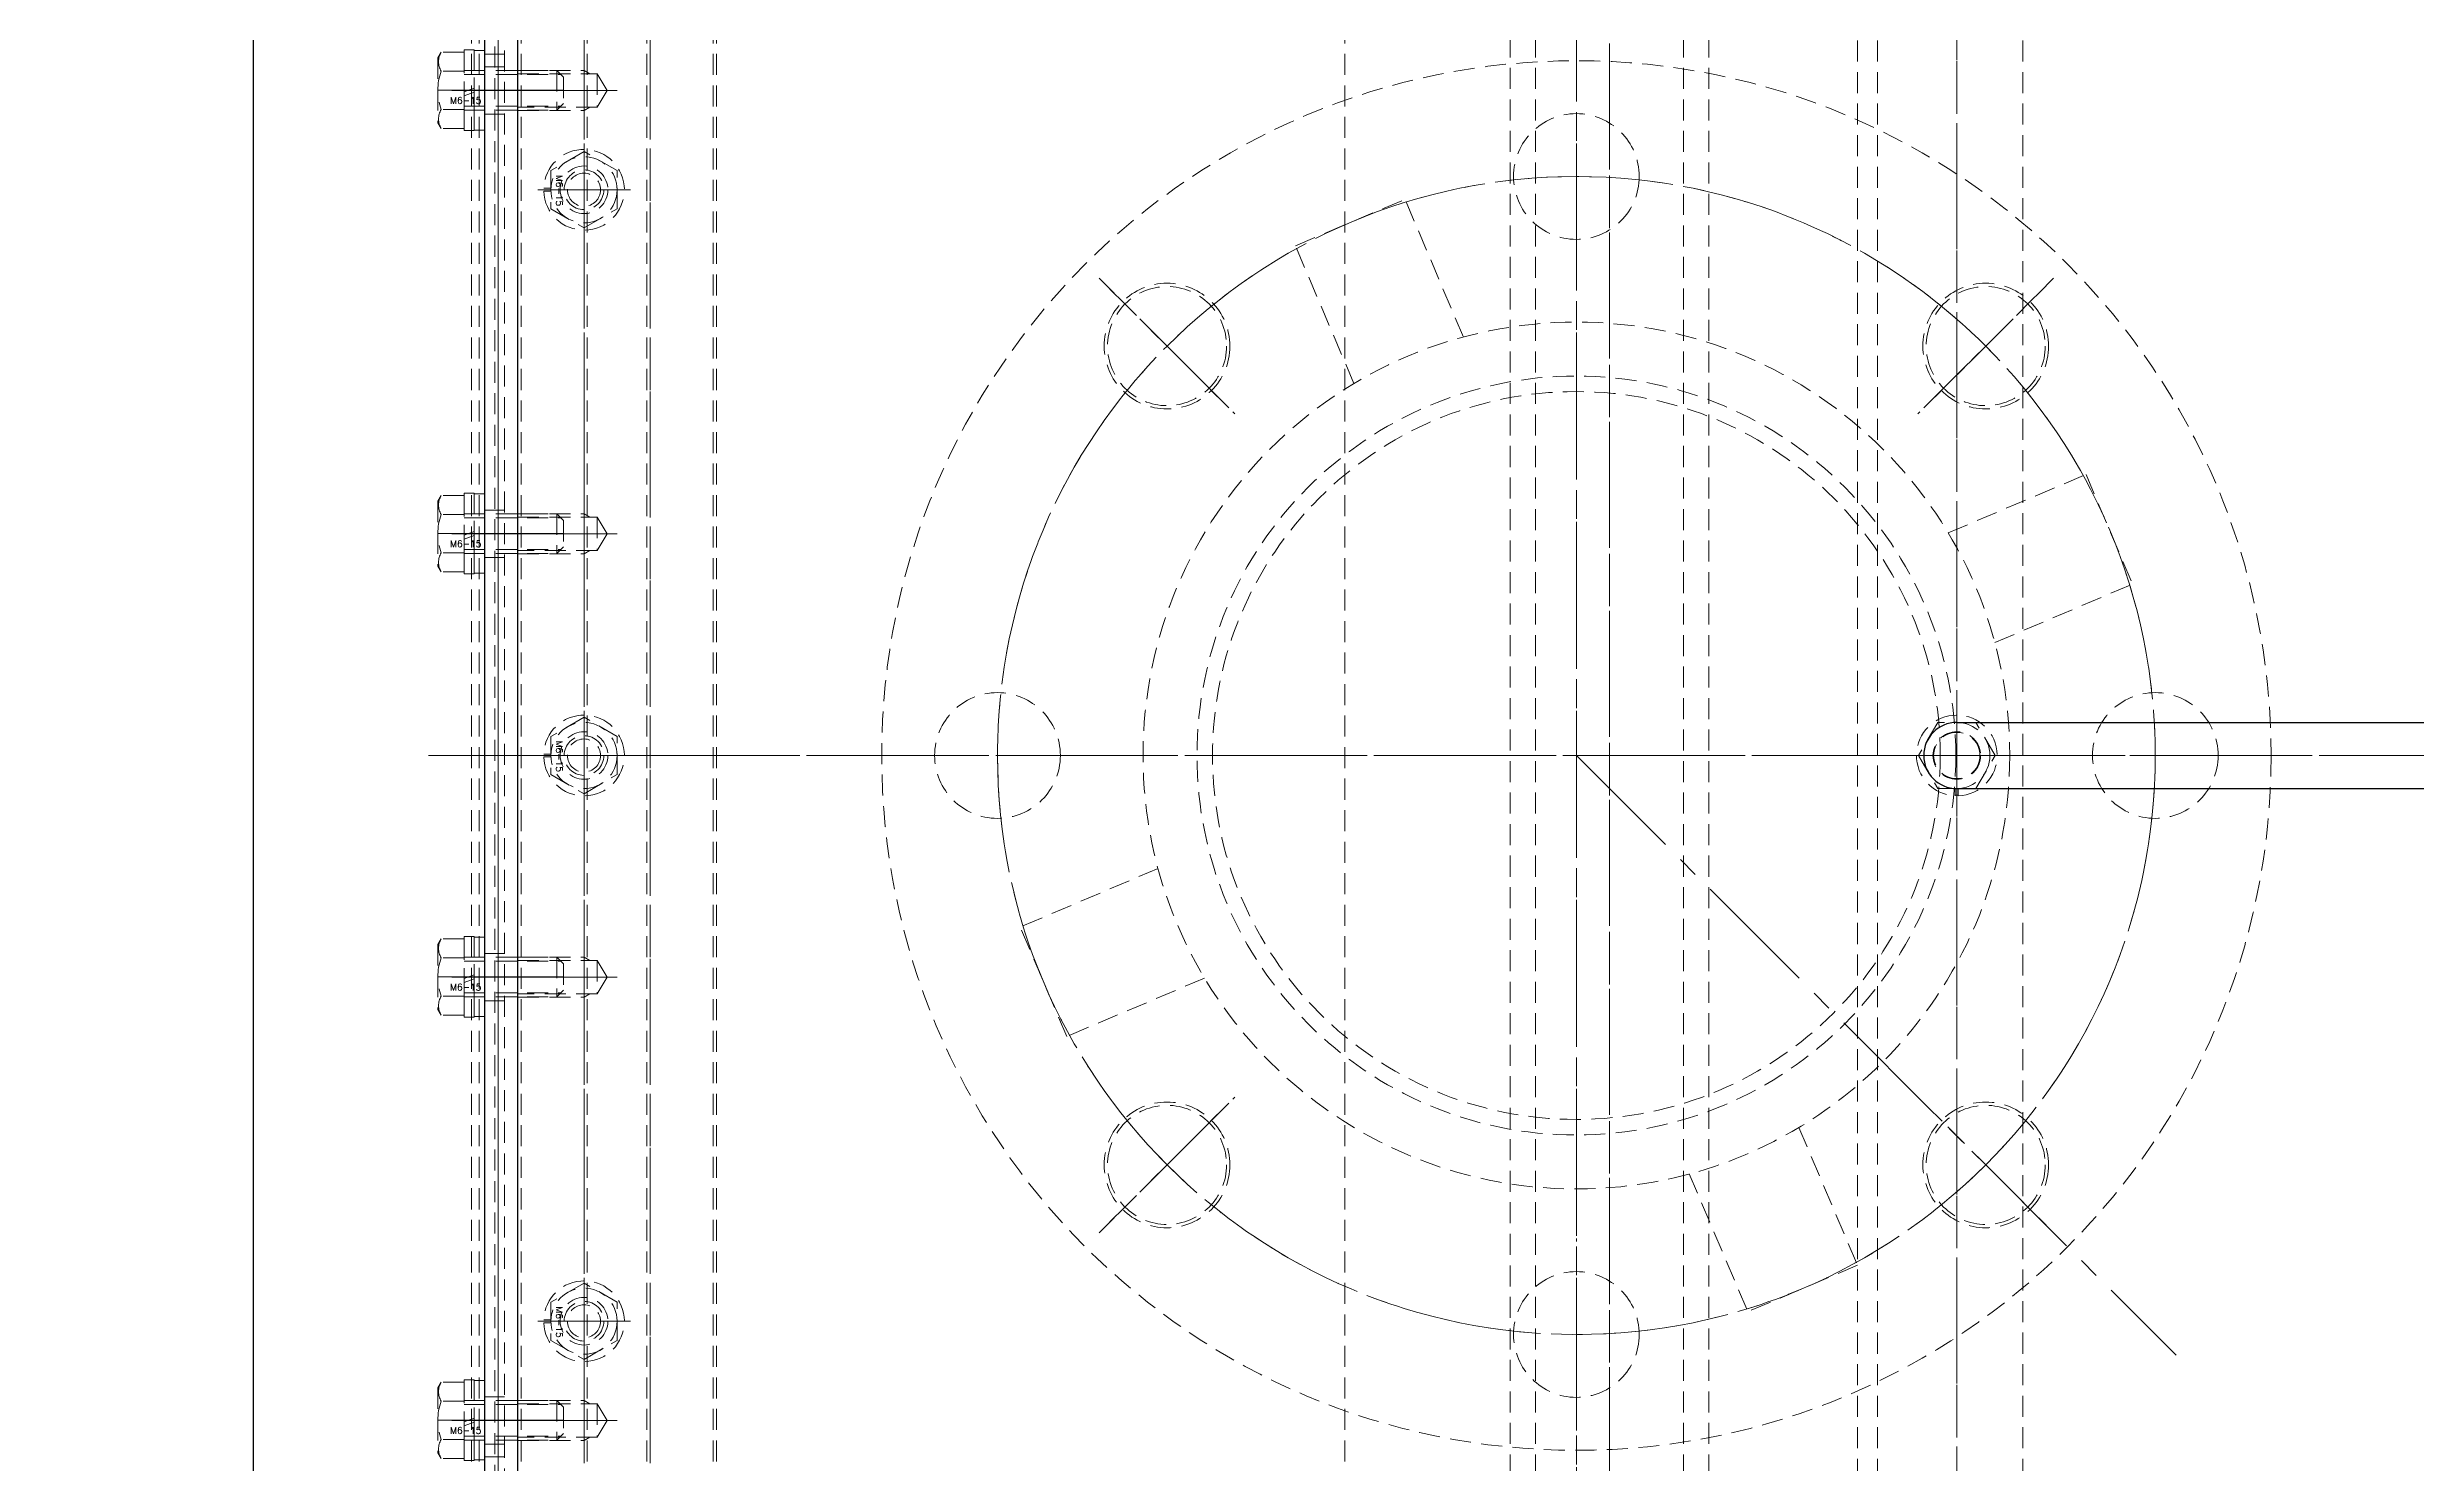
# Model space of a CAD drawing. Header units: millimetres. Extents: x 0 to 10987, y 0 to 7892.
# Drawn here: x 1485.9 to 1844, y 3007 to 3221.1 of the extents above; entities that cross this region are included whole.
import ezdxf

# ---------------------------------------------------------------- set-up
doc = ezdxf.new("R2010")
doc.units = ezdxf.units.MM
doc.linetypes.add('CENTER2', pattern=[28.575, 19.05, -3.175, 3.175, -3.175])
doc.linetypes.add('HIDDEN2', pattern=[4.7625, 3.175, -1.5875])
for name, color, linetype, lineweight in [('01_外形線', 7, 'Continuous', 25), ('03_かくれ線', 6, 'HIDDEN2', 13), ('04_中心線', 1, 'CENTER2', 9), ('07_寸法線', 3, 'Continuous', 9)]:
    doc.layers.add(name, color=color, linetype=linetype, lineweight=lineweight)
doc.styles.add('KSS_TXT', font='txt.shx', dxfattribs={"bigfont": 'extfont2.shx'})
doc.styles.add('寸法用', font='simplex.shx', dxfattribs={"width": 0.8, "bigfont": '@extfont2.shx'})
doc.dimstyles.new('機械製図用', dxfattribs={"dimtxt": 3.5, "dimasz": 3.5, "dimexe": 2, "dimexo": 0, "dimgap": 1.2, "dimtad": 1, "dimdsep": 46, "dimtxsty": '寸法用', "dimblk": 'OPEN30', "dimcen": 0, "dimclrd": 256, "dimclre": 256, "dimclrt": 7, "dimazin": 2, "dimtm": 1e-09, "dimtfac": 0.75, "dimtmove": 0, "dimatfit": 3, "dimldrblk": 'OPEN30', "dimfxl": 1, "dimlwd": -1, "dimlwe": -1, "dimarcsym": 0})

# ---------------------------------------------------------------- blocks, each defined once
blk = doc.blocks.new('_Open30')
at = {"color": 0, "linetype": 'ByBlock', "lineweight": -2}
for p, q in [((-1, 0.268), (0, 0)), ((0, 0), (-1, -0.268)), ((0, 0), (-1, 0))]:
    blk.add_line(p, q, dxfattribs=at)
blk = doc.blocks.new('*D223')
at = {"layer": '07_寸法線', "transparency": 16777216}
for p, q in [((1520.03, 3434.04), (1321.11, 3434.04)), ((1323.11, 3427.04), (1323.11, 2801.04)), ((1520.03, 2794.04), (1321.11, 2794.04))]:
    blk.add_line(p, q, dxfattribs=at)
at = {"layer": 'Defpoints', "color": 0, "transparency": 16777216}
for p in [(1522.03, 3434.04), (1323.11, 2794.04), (1522.03, 2794.04)]:
    blk.add_point(p, dxfattribs=at)
at = {"layer": '07_寸法線', "transparency": 16777216, "xscale": 7, "yscale": 7, "zscale": 7}
for p, rotation in [((1323.11, 3434.04), 90), ((1323.11, 2794.04), 270)]:
    blk.add_blockref('_Open30', p, dxfattribs=dict(at, rotation=rotation))
at = {"layer": '07_寸法線', "color": 7, "transparency": 16777216, "insert": (1313.11, 3114.04), "char_height": 14, "attachment_point": 5, "rotation": 90, "style": '寸法用'}
blk.add_mtext('640', dxfattribs=at)

msp = doc.modelspace()

# ---------------------------------------------------------------- linework, layer by layer
at = {"layer": '01_外形線'}
for p, q in [((1774.532, 3119.037), (1894.532, 3119.037)), ((1774.532, 3109.037), (1894.532, 3109.037))]:
    msp.add_line(p, q, dxfattribs=at)
msp.add_lwpolyline([(1517.032, 3274.037), (1517.032, 2954.037), (1522.032, 2949.037), (1557.032, 2949.037), (1557.032, 3279.037), (1522.032, 3279.037)], close=True, dxfattribs=at)
msp.add_lwpolyline([(1552.032, 3264.037), (2107.032, 3264.037, -0.4142136), (2117.032, 3254.037), (2117.032, 2974.037, -0.4142136), (2107.032, 2964.037), (1552.032, 2964.037), (1552.032, 3264.037)], format="xyb", dxfattribs=at)
msp.add_arc((1774.532, 3114.037), 5, 90, 270, dxfattribs=at)
at = {"layer": '03_かくれ線', "ltscale": 3}
for p, q in [((1554.032, 2949.037), (1554.032, 3279.037)), ((1554.032, 3279.037), (1554.032, 2949.037)), ((1557.032, 3279.037), (1557.032, 2949.037)), ((1517.032, 3274.037), (1517.032, 2954.037))]:
    msp.add_line(p, q, dxfattribs=at)
at = {"layer": '03_かくれ線'}
for p, q in [((1553.532, 3264.037), (1553.532, 2964.037)), ((1557.032, 3264.037), (1557.032, 2964.037)), ((1552.032, 3253.537), (1552.032, 2974.537)), ((1555.032, 2974.537), (1555.032, 3253.537)), ((1550.028, 2983.537), (1550.028, 3244.537)), ((1551.177, 2983.537), (1551.177, 3244.537)), ((1557.032, 2983.537), (1557.032, 3244.537)), ((1557.532, 2983.537), (1557.532, 3244.537)), ((1567.032, 2983.537), (1567.032, 3244.537)), ((1567.532, 2983.537), (1567.532, 3244.537)), ((1576.532, 2983.537), (1576.532, 3244.537)), ((1577.032, 2983.537), (1577.032, 3244.537)), ((1586.532, 2983.537), (1586.532, 3244.537)), ((1587.032, 2983.537), (1587.032, 3244.537)), ((1682.032, 2983.537), (1682.032, 3244.537)), ((1707.032, 3246.537), (1707.032, 2986.537)), ((1710.852, 3246.537), (1710.852, 2980.537)), ((1722.032, 3244.537), (1722.032, 2983.537)), ((1733.213, 3246.537), (1733.213, 2980.537)), ((1737.032, 3246.537), (1737.032, 2986.537)), ((1759.532, 2985.537), (1759.532, 3242.537)), ((1762.532, 2985.537), (1762.532, 3242.537)), ((1784.532, 2985.537), (1784.532, 3242.537)), ((1774.532, 2991.937), (1774.532, 3236.137)), ((1545.437, 3220.341), (1544.932, 3219.468)), ((1544.932, 3219.468), (1544.932, 3209.668)), ((1548.932, 3220.341), (1545.437, 3220.341)), ((1548.932, 3220.668), (1548.932, 3214.322)), ((1550.432, 3220.668), (1548.932, 3220.668)), ((1548.932, 3220.341), (1548.932, 3208.794)), ((1550.432, 3220.668), (1550.432, 3214.868)), ((1550.432, 3208.568), (1550.432, 3220.568)), ((1550.432, 3220.568), (1552.032, 3220.568)), ((1552.032, 3208.568), (1552.032, 3220.568)), ((1552.032, 3220.037), (1555.032, 3220.037)), ((1548.932, 3217.454), (1545.437, 3217.454)), ((1548.932, 3217.568), (1562.932, 3217.568)), ((1548.932, 3216.968), (1563.132, 3216.968)), ((1552.032, 3218.137), (1555.032, 3218.137)), ((1557.032, 3217.537), (1567.032, 3217.537)), ((1557.032, 3217.037), (1569.032, 3217.037)), ((1562.932, 3217.568), (1562.932, 3211.568)), ((1562.932, 3217.568), (1563.132, 3217.368)), ((1563.132, 3217.368), (1563.932, 3216.568)), ((1563.532, 3216.968), (1563.132, 3216.968)), ((1563.932, 3216.568), (1563.932, 3212.568)), ((1567.032, 3211.537), (1567.032, 3217.537)), ((1567.898, 3217.037), (1567.032, 3217.537)), ((1569.032, 3217.037), (1570.534, 3214.537)), ((1569.032, 3217.037), (1569.032, 3212.037)), ((1550.432, 3214.868), (1548.932, 3214.322)), ((1550.432, 3214.268), (1548.932, 3213.722)), ((1548.932, 3213.722), (1548.932, 3208.468)), ((1550.432, 3214.268), (1550.432, 3208.468)), ((1563.132, 3211.768), (1563.932, 3212.568)), ((1570.534, 3214.537), (1569.032, 3212.037)), ((1545.437, 3208.794), (1544.932, 3209.668)), ((1548.932, 3211.681), (1545.437, 3211.681)), ((1548.932, 3208.794), (1545.437, 3208.794)), ((1548.932, 3212.168), (1563.132, 3212.168)), ((1548.932, 3211.568), (1562.932, 3211.568)), ((1552.032, 3210.937), (1555.032, 3210.937)), ((1569.032, 3212.037), (1557.032, 3212.037)), ((1557.032, 3211.537), (1567.032, 3211.537)), ((1562.932, 3211.568), (1563.132, 3211.768)), ((1563.532, 3212.168), (1563.132, 3212.168)), ((1567.898, 3212.037), (1567.032, 3211.537)), ((1548.932, 3208.468), (1550.432, 3208.468)), ((1550.432, 3208.568), (1552.032, 3208.568)), ((1567.032, 3205.311), (1562.032, 3202.424)), ((1572.032, 3202.424), (1567.032, 3205.311)), ((1562.032, 3202.424), (1562.032, 3196.651)), ((1572.032, 3196.651), (1572.032, 3202.424)), ((1562.032, 3199.762), (1560.936, 3199.762)), ((1562.032, 3199.312), (1560.936, 3199.312)), ((1562.032, 3196.651), (1567.032, 3193.764)), ((1567.032, 3193.764), (1572.032, 3196.651)), ((1545.437, 3153.341), (1544.932, 3152.468)), ((1544.932, 3152.468), (1544.932, 3142.668)), ((1548.932, 3153.341), (1545.437, 3153.341)), ((1548.932, 3153.668), (1548.932, 3147.322)), ((1550.432, 3153.668), (1548.932, 3153.668)), ((1548.932, 3153.341), (1548.932, 3141.794)), ((1550.432, 3153.668), (1550.432, 3147.868)), ((1550.432, 3141.568), (1550.432, 3153.568)), ((1550.432, 3153.568), (1552.032, 3153.568)), ((1552.032, 3141.568), (1552.032, 3153.568)), ((1548.932, 3150.454), (1545.437, 3150.454)), ((1548.932, 3150.568), (1562.932, 3150.568)), ((1548.932, 3149.968), (1563.132, 3149.968)), ((1550.432, 3147.868), (1548.932, 3147.322)), ((1552.032, 3151.137), (1555.032, 3151.137)), ((1557.032, 3150.537), (1567.032, 3150.537)), ((1557.032, 3150.037), (1569.032, 3150.037)), ((1562.932, 3150.568), (1562.932, 3144.568)), ((1562.932, 3150.568), (1563.132, 3150.368)), ((1563.132, 3150.368), (1563.932, 3149.568)), ((1563.532, 3149.968), (1563.132, 3149.968)), ((1563.932, 3149.568), (1563.932, 3145.568)), ((1567.032, 3144.537), (1567.032, 3150.537)), ((1567.898, 3150.037), (1567.032, 3150.537)), ((1569.032, 3150.037), (1570.534, 3147.537)), ((1569.032, 3150.037), (1569.032, 3145.037)), ((1548.932, 3144.681), (1545.437, 3144.681)), ((1550.432, 3147.268), (1548.932, 3146.722)), ((1548.932, 3146.722), (1548.932, 3141.468)), ((1548.932, 3145.168), (1563.132, 3145.168)), ((1548.932, 3144.568), (1562.932, 3144.568)), ((1550.432, 3147.268), (1550.432, 3141.468)), ((1569.032, 3145.037), (1557.032, 3145.037)), ((1557.032, 3144.537), (1567.032, 3144.537)), ((1562.932, 3144.568), (1563.132, 3144.768)), ((1563.132, 3144.768), (1563.932, 3145.568)), ((1563.532, 3145.168), (1563.132, 3145.168)), ((1567.898, 3145.037), (1567.032, 3144.537)), ((1570.534, 3147.537), (1569.032, 3145.037)), ((1545.437, 3141.794), (1544.932, 3142.668)), ((1548.932, 3141.794), (1545.437, 3141.794)), ((1548.932, 3141.468), (1550.432, 3141.468)), ((1550.432, 3141.568), (1552.032, 3141.568)), ((1552.032, 3143.937), (1555.032, 3143.937)), ((1567.032, 3119.811), (1562.032, 3116.924)), ((1572.032, 3116.924), (1567.032, 3119.811)), ((1562.032, 3116.924), (1562.032, 3111.151)), ((1572.032, 3111.151), (1572.032, 3116.924)), ((1771.646, 3119.037), (1768.759, 3114.037)), ((1777.419, 3119.037), (1771.646, 3119.037)), ((1780.306, 3114.037), (1777.419, 3119.037)), ((1562.032, 3114.262), (1560.936, 3114.262)), ((1562.032, 3113.812), (1560.936, 3113.812)), ((1765.932, 3114.037), (1783.132, 3114.037)), ((1768.759, 3114.037), (1771.646, 3109.037)), ((1777.419, 3109.037), (1780.306, 3114.037)), ((1562.032, 3111.151), (1567.032, 3108.264)), ((1567.032, 3108.264), (1572.032, 3111.151)), ((1771.646, 3109.037), (1777.419, 3109.037)), ((1774.307, 3109.037), (1774.307, 3107.942)), ((1774.757, 3109.037), (1774.757, 3107.942)), ((1545.437, 3086.341), (1544.932, 3085.468)), ((1544.932, 3085.468), (1544.932, 3075.668)), ((1548.932, 3086.341), (1545.437, 3086.341)), ((1548.932, 3083.454), (1545.437, 3083.454)), ((1548.932, 3086.668), (1548.932, 3080.322)), ((1550.432, 3086.668), (1548.932, 3086.668)), ((1548.932, 3086.341), (1548.932, 3074.794)), ((1548.932, 3083.568), (1562.932, 3083.568)), ((1550.432, 3086.668), (1550.432, 3080.868)), ((1550.432, 3074.568), (1550.432, 3086.568)), ((1550.432, 3086.568), (1552.032, 3086.568)), ((1552.032, 3074.568), (1552.032, 3086.568)), ((1552.032, 3084.137), (1555.032, 3084.137)), ((1557.032, 3083.537), (1567.032, 3083.537)), ((1562.932, 3083.568), (1562.932, 3077.568)), ((1562.932, 3083.568), (1563.132, 3083.368)), ((1563.132, 3083.368), (1563.932, 3082.568)), ((1567.032, 3077.537), (1567.032, 3083.537)), ((1567.898, 3083.037), (1567.032, 3083.537)), ((1548.932, 3082.968), (1563.132, 3082.968)), ((1550.432, 3080.868), (1548.932, 3080.322)), ((1550.432, 3080.268), (1548.932, 3079.722)), ((1550.432, 3080.268), (1550.432, 3074.468)), ((1557.032, 3083.037), (1569.032, 3083.037)), ((1563.532, 3082.968), (1563.132, 3082.968)), ((1563.932, 3082.568), (1563.932, 3078.568)), ((1569.032, 3083.037), (1570.534, 3080.537)), ((1569.032, 3083.037), (1569.032, 3078.037)), ((1570.534, 3080.537), (1569.032, 3078.037)), ((1548.932, 3077.681), (1545.437, 3077.681)), ((1548.932, 3079.722), (1548.932, 3074.468)), ((1548.932, 3078.168), (1563.132, 3078.168)), ((1548.932, 3077.568), (1562.932, 3077.568)), ((1552.032, 3076.937), (1555.032, 3076.937)), ((1569.032, 3078.037), (1557.032, 3078.037)), ((1557.032, 3077.537), (1567.032, 3077.537)), ((1562.932, 3077.568), (1563.132, 3077.768)), ((1563.132, 3077.768), (1563.932, 3078.568)), ((1563.532, 3078.168), (1563.132, 3078.168)), ((1567.898, 3078.037), (1567.032, 3077.537)), ((1545.437, 3074.794), (1544.932, 3075.668)), ((1548.932, 3074.794), (1545.437, 3074.794)), ((1548.932, 3074.468), (1550.432, 3074.468)), ((1550.432, 3074.568), (1552.032, 3074.568)), ((1567.032, 3034.311), (1562.032, 3031.424)), ((1572.032, 3031.424), (1567.032, 3034.311)), ((1562.032, 3031.424), (1562.032, 3025.651)), ((1572.032, 3025.651), (1572.032, 3031.424)), ((1562.032, 3028.762), (1560.936, 3028.762)), ((1562.032, 3028.312), (1560.936, 3028.312)), ((1562.032, 3025.651), (1567.032, 3022.764)), ((1567.032, 3022.764), (1572.032, 3025.651)), ((1545.437, 3019.341), (1544.932, 3018.468)), ((1548.932, 3019.341), (1545.437, 3019.341)), ((1548.932, 3019.668), (1548.932, 3013.322)), ((1550.432, 3019.668), (1548.932, 3019.668)), ((1548.932, 3019.341), (1548.932, 3007.794)), ((1550.432, 3019.668), (1550.432, 3013.868)), ((1550.432, 3007.568), (1550.432, 3019.568)), ((1550.432, 3019.568), (1552.032, 3019.568)), ((1552.032, 3007.568), (1552.032, 3019.568)), ((1544.932, 3018.468), (1544.932, 3008.668)), ((1548.932, 3016.454), (1545.437, 3016.454)), ((1548.932, 3016.568), (1562.932, 3016.568)), ((1548.932, 3015.968), (1563.132, 3015.968)), ((1552.032, 3017.137), (1555.032, 3017.137)), ((1557.032, 3016.537), (1567.032, 3016.537)), ((1557.032, 3016.037), (1569.032, 3016.037)), ((1562.932, 3016.568), (1562.932, 3010.568)), ((1562.932, 3016.568), (1563.132, 3016.368)), ((1563.132, 3016.368), (1563.932, 3015.568)), ((1563.532, 3015.968), (1563.132, 3015.968)), ((1563.932, 3015.568), (1563.932, 3011.568)), ((1567.032, 3010.537), (1567.032, 3016.537)), ((1567.898, 3016.037), (1567.032, 3016.537)), ((1569.032, 3016.037), (1570.534, 3013.537)), ((1569.032, 3016.037), (1569.032, 3011.037)), ((1550.432, 3013.868), (1548.932, 3013.322)), ((1550.432, 3013.268), (1548.932, 3012.722)), ((1548.932, 3012.722), (1548.932, 3007.468)), ((1550.432, 3013.268), (1550.432, 3007.468)), ((1570.534, 3013.537), (1569.032, 3011.037)), ((1545.437, 3007.794), (1544.932, 3008.668)), ((1548.932, 3010.681), (1545.437, 3010.681)), ((1548.932, 3011.168), (1563.132, 3011.168)), ((1548.932, 3010.568), (1562.932, 3010.568)), ((1552.032, 3009.937), (1555.032, 3009.937)), ((1569.032, 3011.037), (1557.032, 3011.037)), ((1557.032, 3010.537), (1567.032, 3010.537)), ((1562.932, 3010.568), (1563.132, 3010.768)), ((1563.132, 3010.768), (1563.932, 3011.568)), ((1563.532, 3011.168), (1563.132, 3011.168)), ((1567.898, 3011.037), (1567.032, 3010.537)), ((1548.932, 3007.794), (1545.437, 3007.794)), ((1548.932, 3007.468), (1550.432, 3007.468)), ((1550.432, 3007.568), (1552.032, 3007.568)), ((1552.032, 3008.037), (1555.032, 3008.037))]:
    msp.add_line(p, q, dxfattribs=at)
at = {"layer": '03_かくれ線', "transparency": 33554559}
for p, q in [((1717.032, 2989.037), (1717.032, 3239.037)), ((1717.032, 3216.037), (1717.032, 3187.037)), ((1674.559, 3191.065), (1691.128, 3198.098)), ((1699.967, 3177.275), (1691.128, 3198.098)), ((1683.398, 3170.242), (1674.559, 3191.065)), ((1644.907, 3186.162), (1665.413, 3165.656)), ((1789.157, 3186.162), (1768.651, 3165.656)), ((1773.237, 3147.672), (1794.06, 3156.511)), ((1794.06, 3156.511), (1801.093, 3139.942)), ((1780.27, 3131.103), (1801.093, 3139.942)), ((1842.032, 3114.037), (1592.032, 3114.037)), ((1615.032, 3114.037), (1644.032, 3114.037)), ((1819.032, 3114.037), (1790.032, 3114.037)), ((1653.794, 3096.972), (1632.972, 3088.133)), ((1640.005, 3071.564), (1632.972, 3088.133)), ((1660.828, 3080.403), (1640.005, 3071.564)), ((1644.907, 3041.913), (1665.413, 3062.419)), ((1789.157, 3041.913), (1768.651, 3062.419)), ((1750.667, 3057.833), (1759.506, 3037.01)), ((1734.098, 3050.8), (1742.937, 3029.977)), ((1717.032, 3012.037), (1717.032, 3041.037)), ((1759.506, 3037.01), (1742.937, 3029.977))]:
    msp.add_line(p, q, dxfattribs=at)
for centre, radius in [((1717.032, 3114.037), 105), ((1717.032, 3201.537), 9.5), ((1717.032, 3114.037), 87.5), ((1655.16, 3175.909), 9.5), ((1778.904, 3175.909), 9.5), ((1717.032, 3114.037), 65.5), ((1717.032, 3114.037), 57.35), ((1629.532, 3114.037), 9.5), ((1804.532, 3114.037), 9.5), ((1655.16, 3052.166), 9.5), ((1778.904, 3052.166), 9.5), ((1717.032, 3026.537), 9.5)]:
    msp.add_circle(centre, radius, dxfattribs=at)
at = {"layer": '03_かくれ線'}
for centre, radius in [((1567.032, 3199.537), 5), ((1567.032, 3199.537), 3.6), ((1567.032, 3199.537), 3), ((1567.032, 3199.537), 2.5), ((1655.16, 3175.909), 9), ((1778.904, 3175.909), 9), ((1717.032, 3114.037), 55), ((1567.032, 3114.037), 5), ((1567.032, 3114.037), 3.6), ((1567.032, 3114.037), 3), ((1567.032, 3114.037), 2.5), ((1774.532, 3114.037), 5), ((1774.532, 3114.037), 3.6), ((1774.532, 3114.037), 3.5), ((1655.16, 3052.166), 9), ((1778.904, 3052.166), 9), ((1567.032, 3028.537), 5), ((1567.032, 3028.537), 3.6), ((1567.032, 3028.537), 3), ((1567.032, 3028.537), 2.5)]:
    msp.add_circle(centre, radius, dxfattribs=at)
for centre, radius, start, end in [((1547.937, 3218.898), 2.887, 150.00001, 209.99999), ((1553.446, 3214.568), 8.514, 160.18087, 199.81913), ((1547.937, 3210.238), 2.887, 150.00001, 209.99999), ((1567.032, 3199.537), 6.1, 182.11385, 177.88615), ((1547.937, 3151.898), 2.887, 150.00001, 209.99999), ((1553.446, 3147.568), 8.514, 160.18087, 199.81913), ((1547.937, 3143.238), 2.887, 150.00001, 209.99999), ((1567.032, 3114.037), 6.1, 182.11385, 177.88615), ((1774.532, 3114.037), 6.1, 272.11385, 267.88615), ((1774.532, 3114.037), 6, 267.88615, 272.1491), ((1553.446, 3080.568), 8.514, 160.18087, 199.81913), ((1547.937, 3084.898), 2.887, 150.00001, 209.99999), ((1547.937, 3076.238), 2.887, 150.00001, 209.99999), ((1567.032, 3028.537), 6.1, 182.11385, 177.88615), ((1547.937, 3017.898), 2.887, 150.00001, 209.99999), ((1553.446, 3013.568), 8.514, 160.18087, 199.81913), ((1547.937, 3009.238), 2.887, 150.00001, 209.99999)]:
    msp.add_arc(centre, radius, start, end, dxfattribs=at)
at = {"layer": '04_中心線'}
for p, q in [((1722.032, 2802.537), (1722.032, 3344.537)), ((1717.032, 2927.537), (1717.032, 3300.537)), ((1567.032, 2978.537), (1567.032, 3249.537)), ((1577.032, 2978.537), (1577.032, 3249.537)), ((1774.532, 2990.537), (1774.532, 3237.537)), ((1563.932, 3214.568), (1544.932, 3214.568)), ((1547.032, 3214.537), (1560.032, 3214.537)), ((1554.532, 3214.537), (1572.032, 3214.537)), ((1567.032, 3206.537), (1567.032, 3021.537)), ((1567.032, 3193.437), (1567.032, 3205.637)), ((1574.032, 3199.537), (1560.032, 3199.537)), ((1573.132, 3199.537), (1560.932, 3199.537)), ((1572.032, 3199.537), (1562.032, 3199.537)), ((1664.494, 3166.575), (1645.827, 3185.243)), ((1769.57, 3166.575), (1788.238, 3185.243)), ((1563.932, 3147.568), (1544.932, 3147.568)), ((1547.032, 3147.537), (1560.032, 3147.537)), ((1554.532, 3147.537), (1572.032, 3147.537)), ((1567.032, 3107.937), (1567.032, 3120.137)), ((1543.532, 3114.037), (2127.032, 3114.037)), ((1552.032, 3114.037), (1882.032, 3114.037)), ((1573.132, 3114.037), (1560.932, 3114.037)), ((1572.032, 3114.037), (1562.032, 3114.037)), ((1717.032, 3114.037), (1807.683, 3023.386)), ((1563.932, 3080.568), (1544.932, 3080.568)), ((1547.032, 3080.537), (1560.032, 3080.537)), ((1554.532, 3080.537), (1572.032, 3080.537)), ((1664.494, 3061.499), (1645.827, 3042.832)), ((1567.032, 3022.437), (1567.032, 3034.637)), ((1574.032, 3028.537), (1560.032, 3028.537)), ((1573.132, 3028.537), (1560.932, 3028.537)), ((1572.032, 3028.537), (1562.032, 3028.537)), ((1563.932, 3013.568), (1544.932, 3013.568)), ((1547.032, 3013.537), (1560.032, 3013.537)), ((1554.532, 3013.537), (1572.032, 3013.537))]:
    msp.add_line(p, q, dxfattribs=at)
msp.add_circle((1717.032, 3114.037), 87.5, dxfattribs=at)

# ---------------------------------------------------------------- texts
at = {"layer": '03_かくれ線', "style": 'KSS_TXT'}
for p in [(1546.794, 3212.541), (1546.794, 3145.541), (1546.794, 3078.541), (1546.794, 3011.541)]:
    msp.add_text('M6-15', height=1, dxfattribs=at).set_placement(p)
for p in [(1562.803, 3201.772), (1562.803, 3116.272), (1562.803, 3030.772)]:
    msp.add_text('M6-15', height=1, rotation=270, dxfattribs=at).set_placement(p)

# ---------------------------------------------------------------- dimensions: what is measured, and where the dimension line sits
at = {"layer": '07_寸法線'}
dim = msp.add_linear_dim(base=(1323.11, 2794.037), p1=(1522.032, 3434.037), p2=(1522.032, 2794.037), angle=90, dimstyle='機械製図用', override={"dimtxt": 14, "dimasz": 7, "dimexo": 2, "dimgap": 3}, dxfattribs=at)
dim.commit()
dim.dimension.update_dxf_attribs({"geometry": '*D223', "text_midpoint": (1313.11, 3114.037)})

doc.saveas('drawing.dxf')
